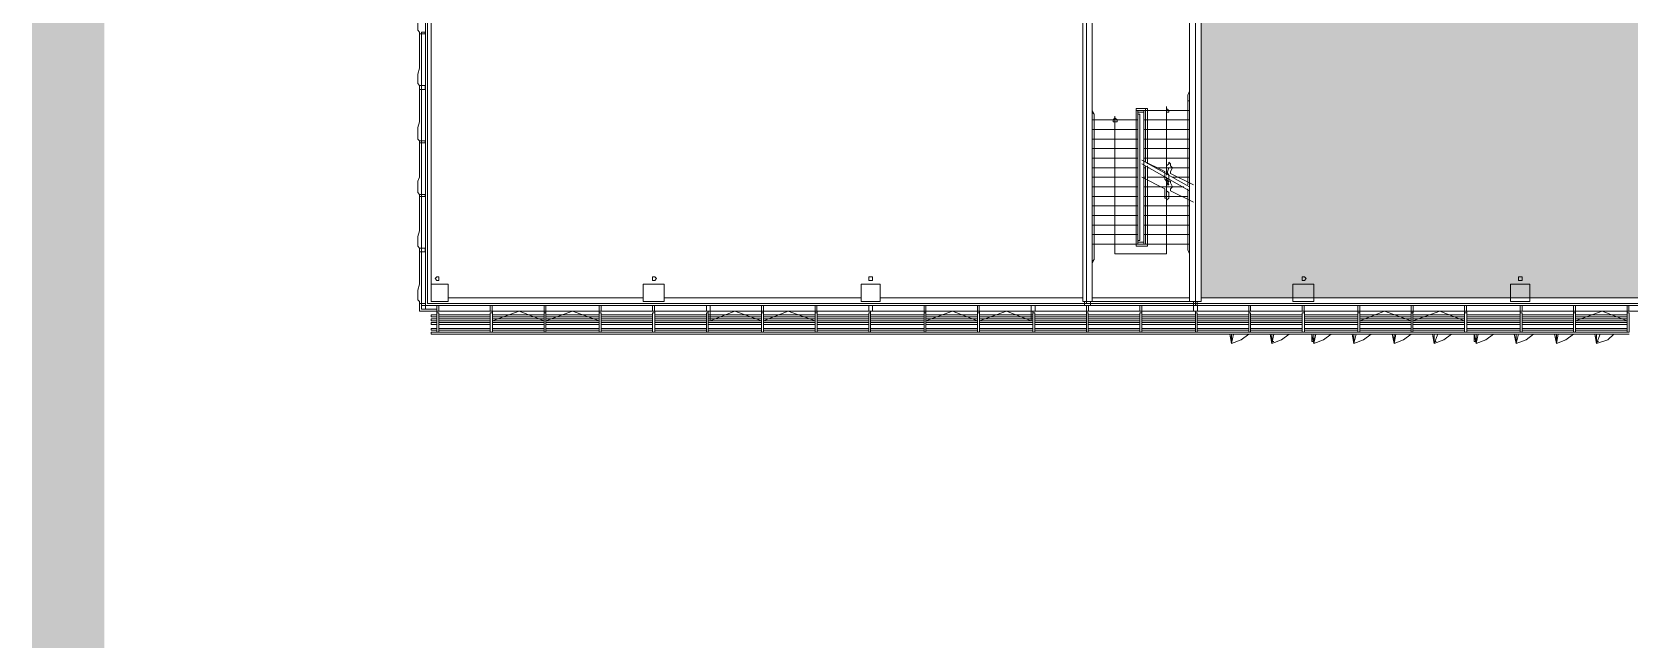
# Model space of a CAD drawing. Header units: inches. Extents: x 0.9 to 46, y 0.8 to 32.4.
# Drawn here: x 42.023 to 43.416, y 20.314 to 20.843 of the extents above; entities that cross this region are included whole.
import ezdxf

# ---------------------------------------------------------------- set-up
doc = ezdxf.new("R2010")
doc.units = ezdxf.units.IN
doc.header["$MEASUREMENT"] = 0
doc.layers.add('PDF_Geometry', color=7, linetype='Continuous')
doc.layers.add('PDF_Solid Fills', color=7, linetype='Continuous')

msp = doc.modelspace()

# ---------------------------------------------------------------- linework, layer by layer
at = {"layer": 'PDF_Geometry', "color": 9, "lineweight": 20, "true_color": 0xc0c0c0}
for points in [[(42.366, 21.7379), (42.366, 21.4563), (42.366, 20.8896), (42.366, 20.6063), (42.366, 20.6046), (42.3625, 20.6046), (42.3625, 20.6063), (42.3609, 20.6063), (42.3609, 20.5996), (42.3759, 20.5996), (42.3759, 20.6046), (42.366, 20.6046), (42.366, 20.6013)], [(44.7726, 21.4663), (44.5474, 21.4663), (44.5474, 21.4613), (44.5474, 21.5196), (44.4641, 21.5196), (44.4641, 21.7396), (42.3676, 21.7396), (42.3676, 20.6063), (45.6925, 20.6063), (45.6925, 21.7396), (45.0177, 21.7396), (45.0177, 21.7363), (45.026, 21.7363), (45.1124, 21.7363), (45.1207, 21.7363), (45.1207, 21.4563), (45.1124, 21.4563), (45.1124, 21.7363)], [(43.0325, 20.608), (43.0325, 20.8896), (43.0427, 20.8896), (43.0427, 20.608), (43.0325, 20.608), (42.9476, 20.608), (42.9476, 20.8896), (42.9393, 20.8896), (42.9393, 20.608), (42.9476, 20.608)], [(42.9425, 20.6063), (42.9425, 20.8846), (43.0376, 20.8846), (43.0376, 20.6063), (43.0376, 20.6046)], [(42.3708, 20.623), (42.3708, 20.8796)], [(42.3609, 20.7963), (42.3625, 20.7963), (42.3625, 20.8413), (42.3609, 20.8413)], [(42.9425, 20.8363), (42.9425, 20.838)], [(42.3609, 20.748), (42.3625, 20.748), (42.3625, 20.7929), (42.3609, 20.7929)], [(43.0309, 20.7096), (43.0309, 20.7879), (43.0325, 20.7913), (43.0325, 20.7896), (43.0325, 20.7879), (43.0325, 20.708), (43.0325, 20.7096)], [(42.9859, 20.6563), (42.9859, 20.7746), (42.9942, 20.7746), (42.9875, 20.7746), (42.9875, 20.658), (42.9476, 20.658), (42.9859, 20.658)], [(42.9958, 20.7263), (42.9958, 20.6563), (42.9859, 20.6563), (42.9859, 20.7763), (42.9958, 20.7763), (42.9958, 20.728)], [(42.9926, 20.7313), (42.9926, 20.7713), (42.9926, 20.7296), (42.9926, 20.7746), (42.9875, 20.7746), (42.9875, 20.7729), (42.9926, 20.7729), (42.9926, 20.7746), (43.0325, 20.7746), (43.0325, 20.7763)], [(42.9926, 20.7713), (42.9926, 20.7729)], [(42.9942, 20.7763), (42.9942, 20.7296)], [(42.9958, 20.7746), (43.0309, 20.7746)], [(43.0124, 20.778), (43.0124, 20.7246), (43.0041, 20.7246)], [(43.0309, 20.783), (43.0325, 20.783)], [(43.0124, 20.7096), (43.0124, 20.6496), (42.9674, 20.6496), (42.9674, 20.7696)], [(42.9859, 20.7663), (42.9859, 20.768)], [(43.0325, 20.768), (43.0325, 20.7663), (42.9926, 20.7663), (42.9942, 20.7663)], [(42.9942, 20.7579), (42.9926, 20.7579), (43.0325, 20.7579), (43.0325, 20.7596)], [(42.9958, 20.7663), (43.0309, 20.7663)], [(42.3609, 20.7013), (42.3625, 20.7013), (42.3625, 20.7463), (42.3609, 20.7463)], [(42.9942, 20.7496), (42.9926, 20.7496), (43.0325, 20.7496), (43.0325, 20.7513)], [(43.0309, 20.7579), (42.9958, 20.7579)], [(43.0309, 20.7496), (42.9958, 20.7496)], [(43.0325, 20.708), (42.991, 20.7313), (43.0108, 20.7213), (43.0108, 20.7146), (43.0124, 20.713), (43.0143, 20.713), (43.0143, 20.718), (43.0124, 20.7213), (43.0124, 20.7263), (43.0143, 20.728), (43.0143, 20.7296), (43.0159, 20.728), (43.0159, 20.7263), (43.0175, 20.7246), (43.0159, 20.7213), (43.0159, 20.7196), (43.036, 20.7096)], [(42.9942, 20.7413), (42.9926, 20.7413), (43.0325, 20.7413), (43.0325, 20.743)], [(42.9942, 20.733), (42.9926, 20.733), (43.0325, 20.733), (43.0325, 20.7346)], [(43.0309, 20.7413), (42.9958, 20.7413)], [(43.0309, 20.733), (42.9958, 20.733)], [(43.0309, 20.658), (42.9958, 20.658), (42.9942, 20.658), (42.9859, 20.658), (42.9942, 20.658), (42.9942, 20.7263)], [(42.991, 20.728), (43.0325, 20.7046), (43.0325, 20.653), (43.0325, 20.6513), (43.0325, 20.6496), (43.0309, 20.653), (43.0309, 20.7063)], [(43.0325, 20.6596), (43.0325, 20.658), (42.9926, 20.658), (42.9926, 20.7263)], [(42.9942, 20.7246), (42.9926, 20.7246)], [(42.9974, 20.7246), (42.9958, 20.7246)], [(43.0309, 20.7246), (43.0025, 20.7246)], [(43.0175, 20.7246), (43.0325, 20.7246), (43.0325, 20.7263)], [(43.0226, 20.7163), (43.0325, 20.7163), (43.0325, 20.718)], [(43.036, 20.6946), (43.0159, 20.7046), (43.0159, 20.7063), (43.0175, 20.708), (43.0159, 20.7113), (43.0159, 20.713), (43.0143, 20.713), (43.0124, 20.7096), (43.0124, 20.7046), (43.0143, 20.7029), (43.0143, 20.698), (43.0124, 20.6963), (43.0124, 20.698), (43.0108, 20.698), (43.0108, 20.7063), (42.991, 20.7163)], [(42.9942, 20.7163), (42.9926, 20.7163)], [(42.9942, 20.708), (42.9926, 20.708), (43.0076, 20.708)], [(43.0124, 20.7163), (42.9958, 20.7163)], [(43.0274, 20.708), (42.9958, 20.708)], [(43.0309, 20.7163), (43.0175, 20.7163)], [(42.3609, 20.6546), (42.3625, 20.6546), (42.3625, 20.6996), (42.3609, 20.6996)], [(42.9942, 20.6996), (42.9926, 20.6996), (43.0108, 20.6996)], [(42.9942, 20.6913), (42.9926, 20.6913), (43.0325, 20.6913), (43.0325, 20.693)], [(43.0309, 20.6996), (42.9958, 20.6996)], [(43.0309, 20.6913), (42.9958, 20.6913)], [(43.0143, 20.6996), (43.0242, 20.6996)], [(43.0325, 20.6996), (43.0325, 20.7013)], [(42.9942, 20.683), (42.9926, 20.683), (43.0325, 20.683), (43.0325, 20.6846)], [(42.9942, 20.6746), (42.9926, 20.6746), (43.0325, 20.6746), (43.0325, 20.6763)], [(42.9958, 20.683), (43.0309, 20.683)], [(42.9942, 20.6663), (42.9926, 20.6663), (43.0325, 20.6663), (43.0325, 20.6679)], [(42.9926, 20.6596), (42.9926, 20.6613), (42.9926, 20.663)], [(43.0309, 20.6746), (42.9958, 20.6746)], [(43.0309, 20.6663), (42.9958, 20.6663)], [(42.3625, 20.6063), (42.3625, 20.6513), (42.3609, 20.6513)], [(42.9492, 20.6496), (42.9492, 20.6513)], [(42.9875, 20.6596), (42.9926, 20.6596), (42.9875, 20.6596)], [(42.3858, 20.6113), (42.5558, 20.6113)], [(42.5743, 20.6113), (42.746, 20.6113)], [(42.7626, 20.6113), (42.9393, 20.6113)], [(42.946, 20.608), (42.946, 20.6046), (42.9409, 20.6046), (42.9409, 20.608)], [(42.9476, 20.6113), (43.0325, 20.6113)], [(42.9476, 20.6063), (43.0325, 20.6063)], [(43.0392, 20.608), (43.0392, 20.6046), (43.036, 20.6046), (43.036, 20.608)], [(43.0427, 20.6113), (43.1225, 20.6113)], [(43.141, 20.6113), (43.3126, 20.6113)], [(43.3292, 20.6113), (43.5009, 20.6113)], [(42.3759, 20.5996), (42.3759, 20.6013), (42.3625, 20.6013), (42.3625, 20.6046)], [(42.3759, 20.5946), (42.3708, 20.5946), (42.3708, 20.5963), (42.3759, 20.5963)], [(42.3759, 20.5913), (42.3708, 20.5913), (42.3708, 20.593), (42.3759, 20.593)], [(42.3759, 20.5996), (45.6826, 20.5996), (42.3759, 20.5996)], [(42.3759, 20.5996), (42.3759, 20.598), (42.3759, 20.5996)], [(42.3759, 20.598), (42.3775, 20.598), (42.3759, 20.598)], [(42.3775, 20.598), (42.3775, 20.5813), (42.3759, 20.5813), (42.3759, 20.598)], [(45.6842, 20.6046), (42.3775, 20.6046)], [(42.3775, 20.5963), (42.4225, 20.5963)], [(42.3775, 20.5946), (42.4225, 20.5946)], [(42.3775, 20.593), (42.4225, 20.593)], [(42.4225, 20.598), (42.4244, 20.598), (42.4225, 20.598)], [(42.4244, 20.598), (42.4244, 20.5813), (42.4225, 20.5813), (42.4225, 20.598)], [(42.4244, 20.5996), (42.4244, 20.598), (42.4244, 20.5996)], [(42.4244, 20.5963), (42.4694, 20.5963)], [(42.4244, 20.5946), (42.4694, 20.5946)], [(42.4244, 20.593), (42.4694, 20.593)], [(42.4694, 20.598), (42.471, 20.598), (42.4694, 20.598)], [(42.471, 20.598), (42.471, 20.5813), (42.4694, 20.5813), (42.4694, 20.598)], [(42.471, 20.5996), (42.471, 20.598), (42.471, 20.5996)], [(42.471, 20.5963), (42.5175, 20.5963)], [(42.471, 20.5946), (42.5175, 20.5946)], [(42.471, 20.593), (42.5175, 20.593)], [(42.5175, 20.5996), (42.5175, 20.598), (42.5175, 20.5996)], [(42.5175, 20.598), (42.5191, 20.598), (42.5175, 20.598)], [(42.5191, 20.598), (42.5191, 20.5813), (42.5175, 20.5813), (42.5175, 20.598)], [(42.5191, 20.5963), (42.5641, 20.5963)], [(42.5191, 20.5946), (42.5641, 20.5946)], [(42.5191, 20.593), (42.5641, 20.593)], [(42.5641, 20.598), (42.566, 20.598), (42.5641, 20.598)], [(42.566, 20.598), (42.566, 20.5813), (42.5641, 20.5813), (42.5641, 20.598)], [(42.566, 20.5996), (42.566, 20.598), (42.566, 20.5996)], [(42.566, 20.5963), (42.611, 20.5963)], [(42.566, 20.5946), (42.611, 20.5946)], [(42.566, 20.593), (42.611, 20.593)], [(42.611, 20.598), (42.6126, 20.598), (42.611, 20.598)], [(42.6126, 20.598), (42.6126, 20.5813), (42.611, 20.5813), (42.611, 20.598)], [(42.6126, 20.5996), (42.6126, 20.598), (42.6126, 20.5996)], [(42.6126, 20.5913), (42.6592, 20.5913), (42.6359, 20.5996), (42.6142, 20.5913)], [(42.6126, 20.5963), (42.6592, 20.5963)], [(42.6126, 20.5946), (42.6592, 20.5946)], [(42.6126, 20.593), (42.6592, 20.593)], [(42.6592, 20.5996), (42.6592, 20.598), (42.6592, 20.5996)], [(42.6592, 20.598), (42.6608, 20.598), (42.6592, 20.598)], [(42.6608, 20.598), (42.6608, 20.5813), (42.6592, 20.5813), (42.6592, 20.598)], [(42.6608, 20.5963), (42.7058, 20.5963)], [(42.6608, 20.5946), (42.7058, 20.5946)], [(42.6608, 20.593), (42.7058, 20.593)], [(42.7058, 20.598), (42.7077, 20.598), (42.7058, 20.598)], [(42.7077, 20.598), (42.7077, 20.5813), (42.7058, 20.5813), (42.7058, 20.598)], [(42.7077, 20.5996), (42.7077, 20.598), (42.7077, 20.5996)], [(42.7077, 20.5963), (42.7527, 20.5963)], [(42.7077, 20.5946), (42.7527, 20.5946)], [(42.7077, 20.593), (42.7527, 20.593)], [(42.7527, 20.598), (42.7543, 20.598), (42.7527, 20.598)], [(42.7543, 20.598), (42.7543, 20.5813), (42.7527, 20.5813), (42.7527, 20.598)], [(42.7543, 20.5996), (42.7543, 20.598), (42.7543, 20.5996)], [(42.7543, 20.5963), (42.8009, 20.5963)], [(42.7543, 20.5946), (42.8009, 20.5946)], [(42.7543, 20.593), (42.8009, 20.593)], [(42.8009, 20.5996), (42.8009, 20.598), (42.8009, 20.5996)], [(42.8009, 20.598), (42.8025, 20.598), (42.8009, 20.598)], [(42.8025, 20.598), (42.8025, 20.5813), (42.8009, 20.5813), (42.8009, 20.598)], [(42.8025, 20.5963), (42.8474, 20.5963)], [(42.8025, 20.5946), (42.8474, 20.5946)], [(42.8025, 20.593), (42.8474, 20.593)], [(42.8474, 20.598), (42.8494, 20.598), (42.8474, 20.598)], [(42.8494, 20.598), (42.8494, 20.5813), (42.8474, 20.5813), (42.8474, 20.598)], [(42.8494, 20.5996), (42.8494, 20.598), (42.8494, 20.5996)], [(42.8943, 20.5913), (42.8727, 20.5996), (42.8494, 20.5913), (42.8959, 20.5913)], [(42.8494, 20.5963), (42.8959, 20.5963)], [(42.8494, 20.5946), (42.8959, 20.5946)], [(42.8494, 20.593), (42.8959, 20.593)], [(42.8959, 20.5996), (42.8959, 20.598), (42.8959, 20.5996)], [(42.8959, 20.598), (42.8975, 20.598), (42.8959, 20.598)], [(42.8975, 20.598), (42.8975, 20.5813), (42.8959, 20.5813), (42.8959, 20.598)], [(42.8975, 20.5963), (42.9425, 20.5963)], [(42.8975, 20.5946), (42.9425, 20.5946)], [(42.8975, 20.593), (42.9425, 20.593)], [(42.9425, 20.5996), (42.9425, 20.598), (42.9425, 20.5996)], [(42.9425, 20.598), (42.9441, 20.598), (42.9425, 20.598)], [(42.9441, 20.598), (42.9441, 20.5813), (42.9425, 20.5813), (42.9425, 20.598)], [(42.9441, 20.5963), (42.9891, 20.5963)], [(42.9441, 20.5946), (42.9891, 20.5946)], [(42.9441, 20.593), (42.9891, 20.593)], [(42.9891, 20.598), (42.991, 20.598), (42.9891, 20.598)], [(42.991, 20.598), (42.991, 20.5813), (42.9891, 20.5813), (42.9891, 20.598)], [(42.991, 20.5996), (42.991, 20.598), (42.991, 20.5996)], [(42.991, 20.5963), (43.0376, 20.5963)], [(42.991, 20.5946), (43.0376, 20.5946)], [(42.991, 20.593), (43.0376, 20.593)], [(43.0376, 20.5996), (43.0376, 20.598), (43.0376, 20.5996)], [(43.0376, 20.598), (43.0392, 20.598), (43.0376, 20.598)], [(43.0392, 20.598), (43.0392, 20.5813), (43.0376, 20.5813), (43.0376, 20.598)], [(43.0392, 20.5963), (43.0842, 20.5963)], [(43.0392, 20.5946), (43.0842, 20.5946)], [(43.0392, 20.593), (43.0842, 20.593)], [(43.0842, 20.5996), (43.0842, 20.598), (43.0842, 20.5996)], [(43.0842, 20.598), (43.0858, 20.598), (43.0842, 20.598)], [(43.0858, 20.598), (43.0858, 20.5813), (43.0842, 20.5813), (43.0842, 20.598)], [(43.0858, 20.5963), (43.1308, 20.5963)], [(43.0858, 20.5946), (43.1308, 20.5946)], [(43.0858, 20.593), (43.1308, 20.593)], [(43.1308, 20.598), (43.1327, 20.598), (43.1308, 20.598)], [(43.1327, 20.598), (43.1327, 20.5813), (43.1308, 20.5813), (43.1308, 20.598)], [(43.1327, 20.5996), (43.1327, 20.598), (43.1327, 20.5996)], [(43.1327, 20.5963), (43.1793, 20.5963)], [(43.1327, 20.5946), (43.1793, 20.5946)], [(43.1327, 20.593), (43.1793, 20.593)], [(43.1793, 20.5996), (43.1793, 20.598), (43.1793, 20.5996)], [(43.1793, 20.598), (43.1809, 20.598), (43.1793, 20.598)], [(43.1809, 20.598), (43.1809, 20.5813), (43.1793, 20.5813), (43.1793, 20.598)], [(43.1809, 20.5963), (43.2258, 20.5963)], [(43.1809, 20.5946), (43.2258, 20.5946)], [(43.1809, 20.593), (43.2258, 20.593)], [(43.2258, 20.598), (43.2274, 20.598), (43.2258, 20.598)], [(43.2274, 20.598), (43.2274, 20.5813), (43.2258, 20.5813), (43.2258, 20.598)], [(43.2274, 20.5963), (43.2724, 20.5963)], [(43.2274, 20.5946), (43.2724, 20.5946)], [(43.2274, 20.593), (43.2724, 20.593)], [(43.2724, 20.598), (43.2743, 20.598), (43.2724, 20.598)], [(43.2743, 20.598), (43.2743, 20.5813), (43.2724, 20.5813), (43.2724, 20.598)], [(43.2743, 20.5996), (43.2743, 20.598), (43.2743, 20.5996)], [(43.2743, 20.5963), (43.3209, 20.5963)], [(43.2743, 20.5946), (43.3209, 20.5946)], [(43.2743, 20.593), (43.3209, 20.593)], [(43.3209, 20.5996), (43.3209, 20.598), (43.3209, 20.5996)], [(43.3209, 20.598), (43.3225, 20.598), (43.3209, 20.598)], [(43.3225, 20.598), (43.3225, 20.5813), (43.3209, 20.5813), (43.3209, 20.598)], [(43.3225, 20.5963), (43.3675, 20.5963)], [(43.3225, 20.5946), (43.3675, 20.5946)], [(43.3225, 20.593), (43.3675, 20.593)], [(43.3675, 20.598), (43.3691, 20.598), (43.3675, 20.598)], [(43.3691, 20.598), (43.3691, 20.5813), (43.3675, 20.5813), (43.3675, 20.598)], [(43.3691, 20.5963), (43.4141, 20.5963)], [(43.3691, 20.5946), (43.4141, 20.5946)], [(43.3691, 20.593), (43.4141, 20.593)], [(43.4141, 20.598), (43.416, 20.598), (43.4141, 20.598)], [(43.416, 20.598), (43.416, 20.5813), (43.4141, 20.5813), (43.4141, 20.598)], [(42.3759, 20.588), (42.3708, 20.588), (42.3708, 20.5896), (42.3759, 20.5896)], [(42.3759, 20.5829), (42.3708, 20.5829), (42.3708, 20.5846), (42.3759, 20.5846)], [(42.3759, 20.5813), (42.3708, 20.5813), (42.3708, 20.5796), (42.3759, 20.5796), (42.4244, 20.5796), (42.471, 20.5796), (42.5175, 20.5796), (42.566, 20.5796), (42.6126, 20.5796), (42.6592, 20.5796), (42.7077, 20.5796), (42.7543, 20.5796), (42.8009, 20.5796), (42.8494, 20.5796), (42.8959, 20.5796), (42.9425, 20.5796), (42.991, 20.5796), (43.0376, 20.5796), (43.0842, 20.5796), (43.1327, 20.5796), (43.1793, 20.5796), (43.2258, 20.5796), (43.2743, 20.5796), (43.3209, 20.5796), (43.3675, 20.5796), (43.416, 20.5796)], [(42.3775, 20.5913), (42.4225, 20.5913)], [(42.3775, 20.5896), (42.4225, 20.5896)], [(42.3775, 20.588), (42.4225, 20.588)], [(42.3775, 20.5846), (42.4225, 20.5846)], [(42.3775, 20.5829), (42.4225, 20.5829)], [(42.3775, 20.5813), (42.4225, 20.5813)], [(42.4244, 20.5896), (42.4694, 20.5896)], [(42.4244, 20.588), (42.4694, 20.588)], [(42.4244, 20.5846), (42.4694, 20.5846)], [(42.4244, 20.5829), (42.4694, 20.5829)], [(42.4244, 20.5813), (42.4694, 20.5813)], [(42.471, 20.5896), (42.5175, 20.5896)], [(42.471, 20.588), (42.5175, 20.588)], [(42.471, 20.5846), (42.5175, 20.5846)], [(42.471, 20.5829), (42.5175, 20.5829)], [(42.471, 20.5813), (42.5175, 20.5813)], [(42.5191, 20.5913), (42.5641, 20.5913)], [(42.5191, 20.5896), (42.5641, 20.5896)], [(42.5191, 20.588), (42.5641, 20.588)], [(42.5191, 20.5846), (42.5641, 20.5846)], [(42.5191, 20.5829), (42.5641, 20.5829)], [(42.5191, 20.5813), (42.5641, 20.5813)], [(42.566, 20.5913), (42.611, 20.5913)], [(42.566, 20.5896), (42.611, 20.5896)], [(42.566, 20.588), (42.611, 20.588)], [(42.566, 20.5846), (42.611, 20.5846)], [(42.566, 20.5829), (42.611, 20.5829)], [(42.566, 20.5813), (42.611, 20.5813)], [(42.6126, 20.5896), (42.6592, 20.5896)], [(42.6126, 20.588), (42.6592, 20.588)], [(42.6126, 20.5846), (42.6592, 20.5846)], [(42.6126, 20.5829), (42.6592, 20.5829)], [(42.6126, 20.5813), (42.6592, 20.5813)], [(42.6608, 20.5896), (42.7058, 20.5896)], [(42.6608, 20.588), (42.7058, 20.588)], [(42.6608, 20.5846), (42.7058, 20.5846)], [(42.6608, 20.5829), (42.7058, 20.5829)], [(42.6608, 20.5813), (42.7058, 20.5813)], [(42.7077, 20.5913), (42.7527, 20.5913)], [(42.7077, 20.5896), (42.7527, 20.5896)], [(42.7077, 20.588), (42.7527, 20.588)], [(42.7077, 20.5846), (42.7527, 20.5846)], [(42.7077, 20.5829), (42.7527, 20.5829)], [(42.7077, 20.5813), (42.7527, 20.5813)], [(42.7543, 20.5913), (42.8009, 20.5913)], [(42.7543, 20.5896), (42.8009, 20.5896)], [(42.7543, 20.588), (42.8009, 20.588)], [(42.7543, 20.5846), (42.8009, 20.5846)], [(42.7543, 20.5829), (42.8009, 20.5829)], [(42.7543, 20.5813), (42.8009, 20.5813)], [(42.8025, 20.5896), (42.8474, 20.5896)], [(42.8025, 20.588), (42.8474, 20.588)], [(42.8025, 20.5846), (42.8474, 20.5846)], [(42.8025, 20.5829), (42.8474, 20.5829)], [(42.8025, 20.5813), (42.8474, 20.5813)], [(42.8494, 20.5896), (42.8959, 20.5896)], [(42.8494, 20.588), (42.8959, 20.588)], [(42.8494, 20.5846), (42.8959, 20.5846)], [(42.8494, 20.5829), (42.8959, 20.5829)], [(42.8494, 20.5813), (42.8959, 20.5813)], [(42.8975, 20.5913), (42.9425, 20.5913)], [(42.8975, 20.5896), (42.9425, 20.5896)], [(42.8975, 20.588), (42.9425, 20.588)], [(42.8975, 20.5846), (42.9425, 20.5846)], [(42.8975, 20.5829), (42.9425, 20.5829)], [(42.8975, 20.5813), (42.9425, 20.5813)], [(42.9441, 20.5913), (42.9891, 20.5913)], [(42.9441, 20.5896), (42.9891, 20.5896)], [(42.9441, 20.588), (42.9891, 20.588)], [(42.9441, 20.5846), (42.9891, 20.5846)], [(42.9441, 20.5829), (42.9891, 20.5829)], [(42.9441, 20.5813), (42.9891, 20.5813)], [(42.991, 20.5913), (43.0376, 20.5913)], [(42.991, 20.5896), (43.0376, 20.5896)], [(42.991, 20.588), (43.0376, 20.588)], [(42.991, 20.5846), (43.0376, 20.5846)], [(42.991, 20.5829), (43.0376, 20.5829)], [(42.991, 20.5813), (43.0376, 20.5813)], [(43.0392, 20.5913), (43.0842, 20.5913)], [(43.0392, 20.5896), (43.0842, 20.5896)], [(43.0392, 20.588), (43.0842, 20.588)], [(43.0392, 20.5846), (43.0842, 20.5846)], [(43.0392, 20.5829), (43.0842, 20.5829)], [(43.0392, 20.5813), (43.0842, 20.5813)], [(43.0692, 20.5746), (43.0692, 20.573), (43.0676, 20.5796), (43.0692, 20.5713), (43.0775, 20.5746), (43.0842, 20.5796)], [(43.0692, 20.5796), (43.0692, 20.5713), (43.0708, 20.5796)], [(43.0858, 20.5913), (43.1308, 20.5913)], [(43.0858, 20.5896), (43.1308, 20.5896)], [(43.0858, 20.588), (43.1308, 20.588)], [(43.0858, 20.5846), (43.1308, 20.5846)], [(43.0858, 20.5829), (43.1308, 20.5829)], [(43.0858, 20.5813), (43.1308, 20.5813)], [(43.1059, 20.573), (43.1043, 20.573), (43.1027, 20.5796), (43.1043, 20.5713), (43.1126, 20.5746), (43.1193, 20.5796)], [(43.1043, 20.5796), (43.1043, 20.5713), (43.1059, 20.5796)], [(43.1327, 20.5913), (43.1793, 20.5913)], [(43.1327, 20.5896), (43.1793, 20.5896)], [(43.1327, 20.588), (43.1793, 20.588)], [(43.1327, 20.5846), (43.1793, 20.5846)], [(43.1327, 20.5829), (43.1793, 20.5829)], [(43.1327, 20.5813), (43.1793, 20.5813)], [(43.141, 20.573), (43.1391, 20.573), (43.1391, 20.5796), (43.141, 20.5713), (43.1493, 20.5746), (43.156, 20.5796)], [(43.141, 20.5796), (43.141, 20.5713), (43.1426, 20.5796)], [(43.1758, 20.5746), (43.1758, 20.573), (43.1742, 20.5796), (43.1758, 20.5713), (43.1841, 20.5746), (43.1908, 20.5796)], [(43.1758, 20.5796), (43.1758, 20.5713), (43.1777, 20.5796)], [(43.1809, 20.5896), (43.2258, 20.5896)], [(43.1809, 20.588), (43.2258, 20.588)], [(43.1809, 20.5846), (43.2258, 20.5846)], [(43.1809, 20.5829), (43.2258, 20.5829)], [(43.1809, 20.5813), (43.2258, 20.5813)], [(43.2109, 20.5746), (43.2109, 20.573), (43.2093, 20.5796), (43.2109, 20.5713), (43.2191, 20.5746), (43.2258, 20.5796)], [(43.2109, 20.5796), (43.2109, 20.5713), (43.2124, 20.5796)], [(43.2274, 20.5896), (43.2724, 20.5896)], [(43.2274, 20.588), (43.2724, 20.588)], [(43.2274, 20.5846), (43.2724, 20.5846)], [(43.2274, 20.5829), (43.2724, 20.5829)], [(43.2274, 20.5813), (43.2724, 20.5813)], [(43.2475, 20.573), (43.2459, 20.573), (43.2444, 20.5796), (43.2459, 20.5713), (43.2542, 20.5746), (43.2609, 20.5796)], [(43.2459, 20.5796), (43.2459, 20.5713), (43.2491, 20.5796)], [(43.2743, 20.5913), (43.3209, 20.5913)], [(43.2743, 20.5896), (43.3209, 20.5896)], [(43.2743, 20.588), (43.3209, 20.588)], [(43.2743, 20.5846), (43.3209, 20.5846)], [(43.2743, 20.5829), (43.3209, 20.5829)], [(43.2743, 20.5813), (43.3209, 20.5813)], [(43.2826, 20.573), (43.2807, 20.573), (43.2807, 20.5796), (43.2826, 20.5713), (43.2909, 20.5746), (43.2976, 20.5796)], [(43.2826, 20.5796), (43.2826, 20.5713), (43.2842, 20.5796)], [(43.3174, 20.5746), (43.3174, 20.573), (43.3158, 20.5796), (43.3174, 20.5713), (43.326, 20.5746), (43.3324, 20.5796)], [(43.3174, 20.5796), (43.3174, 20.5713), (43.3193, 20.5796)], [(43.3225, 20.5913), (43.3675, 20.5913)], [(43.3225, 20.5896), (43.3675, 20.5896)], [(43.3225, 20.588), (43.3675, 20.588)], [(43.3225, 20.5846), (43.3675, 20.5846)], [(43.3225, 20.5829), (43.3675, 20.5829)], [(43.3225, 20.5813), (43.3675, 20.5813)], [(43.3525, 20.5746), (43.3525, 20.573), (43.3509, 20.5796), (43.3525, 20.5713), (43.3608, 20.5746), (43.3675, 20.5796)], [(43.3525, 20.5796), (43.3525, 20.5713), (43.3541, 20.5796)], [(43.3691, 20.5896), (43.4141, 20.5896)], [(43.3691, 20.588), (43.4141, 20.588)], [(43.3691, 20.5846), (43.4141, 20.5846)], [(43.3691, 20.5829), (43.4141, 20.5829)], [(43.3691, 20.5813), (43.4141, 20.5813)], [(43.3892, 20.573), (43.3876, 20.573), (43.386, 20.5796), (43.3876, 20.5713), (43.3975, 20.5746), (43.4026, 20.5796)], [(43.3876, 20.5796), (43.3876, 20.5713), (43.3908, 20.5796)]]:
    msp.add_lwpolyline(points, dxfattribs=at)
for points in [[(43.6741, 20.9579), (44.906, 20.9579), (44.906, 20.8896), (45.0177, 20.8896), (45.0177, 20.6113), (43.0427, 20.6113), (43.0427, 20.9996), (42.9476, 20.9996), (42.9476, 21.3463), (43.0427, 21.3463), (43.0427, 21.3713), (43.0427, 21.7363), (44.4526, 21.7363), (44.4526, 21.3713), (43.6741, 21.3713)], [(42.3609, 20.8413), (42.3609, 20.8429), (42.3593, 20.8446), (42.3593, 20.853), (42.3609, 20.858), (42.3609, 20.888), (42.3609, 20.858), (42.3593, 20.853), (42.3593, 20.8446), (42.3609, 20.8429)], [(42.3625, 20.8413), (42.3658, 20.8413), (42.3658, 20.8429), (42.3625, 20.8429)], [(42.3609, 20.7946), (42.3609, 20.7963), (42.3593, 20.798), (42.3593, 20.8063), (42.3609, 20.8113), (42.3609, 20.8413), (42.3609, 20.8113), (42.3593, 20.8063), (42.3593, 20.798), (42.3609, 20.7963)], [(42.3609, 20.7463), (42.3609, 20.748), (42.3593, 20.7496), (42.3593, 20.7596), (42.3609, 20.7646), (42.3609, 20.7946), (42.3609, 20.7646), (42.3593, 20.7596), (42.3593, 20.7496), (42.3609, 20.748)], [(42.3625, 20.7929), (42.3658, 20.7929), (42.3658, 20.7963), (42.3625, 20.7963)], [(42.9476, 20.7729), (42.9476, 20.7746), (42.9492, 20.7713), (42.9492, 20.6446), (42.9492, 20.7713)], [(42.9875, 20.658), (42.9925, 20.658), (42.9925, 20.7746), (42.9875, 20.7746)], [(43.0143, 20.7746), (43.0124, 20.7763), (43.0124, 20.7729), (43.0143, 20.7729)], [(42.9875, 20.7663), (42.9476, 20.7663)], [(42.9693, 20.7663), (42.9674, 20.768), (42.9658, 20.7663), (42.9658, 20.7646), (42.9693, 20.7646)], [(42.9891, 20.6613), (42.9875, 20.6613), (42.9875, 20.7713), (42.9891, 20.7713)], [(42.3609, 20.6996), (42.3609, 20.7013), (42.3593, 20.7029), (42.3593, 20.713), (42.3609, 20.7163), (42.3609, 20.7463), (42.3609, 20.7163), (42.3593, 20.713), (42.3593, 20.7029), (42.3609, 20.7013)], [(42.3625, 20.7463), (42.3658, 20.7463), (42.3658, 20.748), (42.3625, 20.748)], [(42.9875, 20.7579), (42.9476, 20.7579)], [(42.9875, 20.7496), (42.9476, 20.7496)], [(42.9875, 20.7413), (42.9476, 20.7413)], [(42.9875, 20.733), (42.9476, 20.733)], [(42.9875, 20.7246), (42.9476, 20.7246)], [(42.9926, 20.6613), (42.9926, 20.728)], [(43.0124, 20.718), (43.0143, 20.7246), (43.0124, 20.7246)], [(42.9875, 20.7163), (42.9476, 20.7163), (42.9859, 20.7163)], [(42.9875, 20.708), (42.9476, 20.708), (42.9859, 20.708)], [(43.0124, 20.7163), (43.0143, 20.7096), (43.0124, 20.7096)], [(42.3609, 20.653), (42.3609, 20.6546), (42.3593, 20.6563), (42.3593, 20.6646), (42.3609, 20.6696), (42.3609, 20.6996), (42.3609, 20.6696), (42.3593, 20.6646), (42.3593, 20.6563), (42.3609, 20.6546)], [(42.3625, 20.6996), (42.3658, 20.6996), (42.3658, 20.7013), (42.3625, 20.7013)], [(42.9875, 20.6996), (42.9476, 20.6996), (42.9492, 20.6996)], [(42.9875, 20.6913), (42.9476, 20.6913)], [(42.9875, 20.683), (42.9859, 20.683), (42.9476, 20.683)], [(42.9875, 20.6746), (42.9476, 20.6746)], [(42.9875, 20.6663), (42.9476, 20.6663), (42.9492, 20.6663)], [(42.3609, 20.6063), (42.3609, 20.608), (42.3593, 20.6096), (42.3593, 20.6179), (42.3609, 20.623), (42.3609, 20.653), (42.3609, 20.623), (42.3593, 20.6179), (42.3593, 20.6096), (42.3609, 20.608)], [(42.3625, 20.6513), (42.3658, 20.6513), (42.3658, 20.6546), (42.3625, 20.6546)], [(42.9476, 20.643), (42.9492, 20.6446), (42.9476, 20.6413)], [(42.3708, 20.608), (42.3858, 20.608), (42.3858, 20.623), (42.3708, 20.623)], [(42.3775, 20.628), (42.3775, 20.6296), (42.3759, 20.6296), (42.3743, 20.628), (42.3759, 20.6263), (42.3775, 20.6263)], [(42.5558, 20.608), (42.5742, 20.608), (42.5742, 20.623), (42.5558, 20.623)], [(42.5676, 20.628), (42.566, 20.6296), (42.5641, 20.6296), (42.5641, 20.6263), (42.566, 20.6263)], [(42.746, 20.608), (42.7626, 20.608), (42.7626, 20.623), (42.746, 20.623)], [(42.7559, 20.628), (42.7559, 20.6296), (42.7527, 20.6296), (42.7527, 20.6263), (42.7559, 20.6263)], [(43.1225, 20.608), (43.1408, 20.608), (43.1408, 20.623), (43.1225, 20.623)], [(43.1343, 20.628), (43.1327, 20.6296), (43.1308, 20.6296), (43.1308, 20.6263), (43.1327, 20.6263)], [(43.3126, 20.608), (43.3293, 20.608), (43.3293, 20.623), (43.3126, 20.623)], [(43.3225, 20.628), (43.3225, 20.6296), (43.3193, 20.6296), (43.3193, 20.6263), (43.3225, 20.6263)], [(42.3625, 20.6063), (42.3609, 20.6063), (42.3625, 20.6063), (42.3625, 20.6046), (42.366, 20.6046), (42.366, 20.6063)], [(42.3759, 20.5996), (42.3775, 20.5996), (42.3775, 20.6046), (42.3759, 20.6046)], [(42.3759, 20.5996), (42.3775, 20.5996), (42.3775, 20.6046), (42.3759, 20.6046)], [(42.4225, 20.5996), (42.4241, 20.5996), (42.4241, 20.6046), (42.4225, 20.6046)], [(42.4694, 20.5913), (42.4477, 20.5996), (42.4244, 20.5913)], [(42.4244, 20.5913), (42.4694, 20.5913), (42.4694, 20.5996), (42.4244, 20.5996)], [(42.4694, 20.5996), (42.471, 20.5996), (42.471, 20.6046), (42.4694, 20.6046)], [(42.5175, 20.5913), (42.4943, 20.5996), (42.471, 20.5913)], [(42.471, 20.5913), (42.5176, 20.5913), (42.5176, 20.5996), (42.471, 20.5996)], [(42.5175, 20.5996), (42.5192, 20.5996), (42.5192, 20.6046), (42.5175, 20.6046)], [(42.5641, 20.5996), (42.5658, 20.5996), (42.5658, 20.6046), (42.5641, 20.6046)], [(42.611, 20.5996), (42.6144, 20.5996), (42.6144, 20.6046), (42.611, 20.6046)], [(42.6142, 20.5913), (42.6592, 20.5913), (42.6592, 20.5996), (42.6142, 20.5996)], [(42.6592, 20.5996), (42.6609, 20.5996), (42.6609, 20.6046), (42.6592, 20.6046)], [(42.7058, 20.5913), (42.6825, 20.5996), (42.6608, 20.5913)], [(42.6608, 20.5913), (42.7058, 20.5913), (42.7058, 20.5996), (42.6608, 20.5996)], [(42.7058, 20.5996), (42.7075, 20.5996), (42.7075, 20.6046), (42.7058, 20.6046)], [(42.7527, 20.5996), (42.756, 20.5996), (42.756, 20.6046), (42.7527, 20.6046)], [(42.8009, 20.5996), (42.8025, 20.5996), (42.8025, 20.6046), (42.8009, 20.6046)], [(42.8474, 20.5913), (42.8257, 20.5996), (42.8025, 20.5913)], [(42.8025, 20.5913), (42.8475, 20.5913), (42.8475, 20.5996), (42.8025, 20.5996)], [(42.8474, 20.5996), (42.8491, 20.5996), (42.8491, 20.6046), (42.8474, 20.6046)], [(42.8494, 20.5913), (42.8944, 20.5913), (42.8944, 20.5996), (42.8494, 20.5996)], [(42.8943, 20.5996), (42.8977, 20.5996), (42.8977, 20.6046), (42.8943, 20.6046)], [(42.9425, 20.5996), (42.9442, 20.5996), (42.9442, 20.6046), (42.9425, 20.6046)], [(42.9891, 20.5996), (42.9908, 20.5996), (42.9908, 20.6046), (42.9891, 20.6046)], [(43.036, 20.5996), (43.0393, 20.5996), (43.0393, 20.6046), (43.036, 20.6046)], [(43.0842, 20.5996), (43.0858, 20.5996), (43.0858, 20.6046), (43.0842, 20.6046)], [(43.1308, 20.5996), (43.1324, 20.5996), (43.1324, 20.6046), (43.1308, 20.6046)], [(43.1793, 20.5996), (43.1809, 20.5996), (43.1809, 20.6046), (43.1793, 20.6046)], [(43.2258, 20.5913), (43.2026, 20.5996), (43.1809, 20.5913)], [(43.1809, 20.5913), (43.2259, 20.5913), (43.2259, 20.5996), (43.1809, 20.5996)], [(43.2258, 20.5996), (43.2275, 20.5996), (43.2275, 20.6046), (43.2258, 20.6046)], [(43.2258, 20.598), (43.2275, 20.598), (43.2275, 20.5996), (43.2258, 20.5996)], [(43.2724, 20.5913), (43.2507, 20.5996), (43.2274, 20.5913)], [(43.2274, 20.5913), (43.2724, 20.5913), (43.2724, 20.5996), (43.2274, 20.5996)], [(43.2724, 20.5996), (43.2741, 20.5996), (43.2741, 20.6046), (43.2724, 20.6046)], [(43.3209, 20.5996), (43.3226, 20.5996), (43.3226, 20.6046), (43.3209, 20.6046)], [(43.3675, 20.5996), (43.3692, 20.5996), (43.3692, 20.6046), (43.3675, 20.6046)], [(43.3675, 20.598), (43.3692, 20.598), (43.3692, 20.5996), (43.3675, 20.5996)], [(43.4141, 20.5913), (43.3924, 20.5996), (43.3691, 20.5913)], [(43.3691, 20.5913), (43.4141, 20.5913), (43.4141, 20.5996), (43.3691, 20.5996)], [(43.4141, 20.5996), (43.4158, 20.5996), (43.4158, 20.6046), (43.4141, 20.6046)]]:
    msp.add_lwpolyline(points, close=True, dxfattribs=at)
at = {"layer": 'PDF_Solid Fills', "lineweight": 9, "transparency": 33554559}
for points in [[(42.0227, 0.755), (42.0859, 0.8183), (42.0227, 32.3527)], [(42.0859, 0.8183), (42.0227, 32.3527), (42.0859, 32.2895)]]:
    msp.add_solid(points, dxfattribs=at)
at = {"layer": 'PDF_Solid Fills', "color": 9, "lineweight": 20, "true_color": 0xc0c0c0, "transparency": 33554559}
for points in [[(43.0427, 20.8896), (43.0427, 20.6113), (45.0177, 20.6113)], [(43.0427, 20.8896), (45.0177, 20.8896), (45.0177, 20.6113)]]:
    msp.add_solid(points, dxfattribs=at)

doc.saveas('drawing.dxf')
